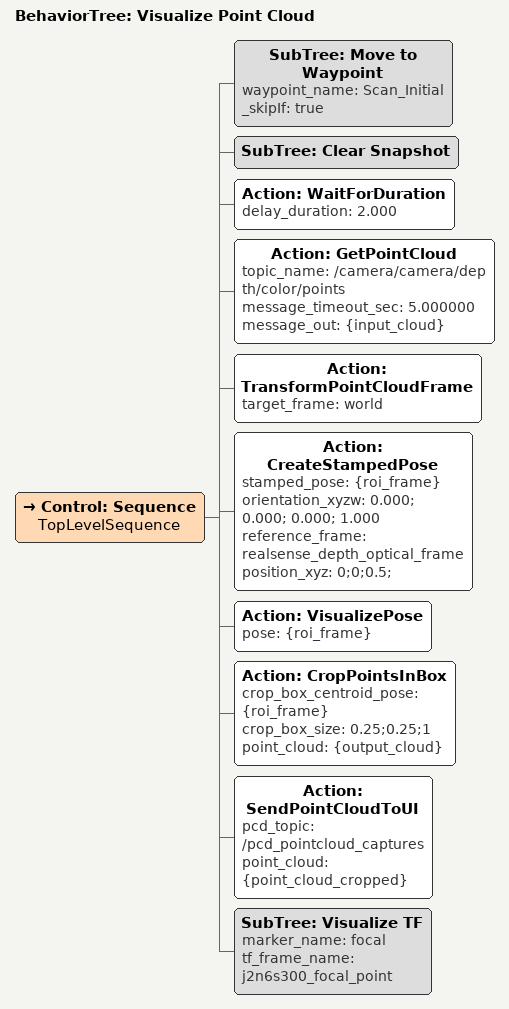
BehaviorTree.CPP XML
<?xml version="1.0" encoding="UTF-8" ?>
<root BTCPP_format="4" main_tree_to_execute="Visualize Point Cloud">
  <BehaviorTree ID="Visualize Point Cloud" _description="">
    <Control ID="Sequence" name="TopLevelSequence">
      <SubTree
        ID="Move to Waypoint"
        waypoint_name="Scan_Initial"
        _skipIf="true"
      />
      <SubTree ID="Clear Snapshot" />
      <Action ID="WaitForDuration" delay_duration="2.000" />
      <Action
        ID="GetPointCloud"
        topic_name="/camera/camera/depth/color/points"
        message_timeout_sec="5.000000"
        message_out="{input_cloud}"
      />
      <Action ID="TransformPointCloudFrame" target_frame="world" />
      <Action
        ID="CreateStampedPose"
        stamped_pose="{roi_frame}"
        orientation_xyzw="0.000; 0.000; 0.000; 1.000"
        reference_frame="realsense_depth_optical_frame"
        position_xyz="0;0;0.5;"
      />
      <Action ID="VisualizePose" pose="{roi_frame}" />
      <Action
        ID="CropPointsInBox"
        crop_box_centroid_pose="{roi_frame}"
        crop_box_size="0.25;0.25;1"
        point_cloud="{output_cloud}"
      />
      <Action
        ID="SendPointCloudToUI"
        pcd_topic="/pcd_pointcloud_captures"
        point_cloud="{point_cloud_cropped}"
      />
      <SubTree
        ID="Visualize TF"
        marker_name="focal"
        tf_frame_name="j2n6s300_focal_point"
      />
    </Control>
  </BehaviorTree>
</root>
